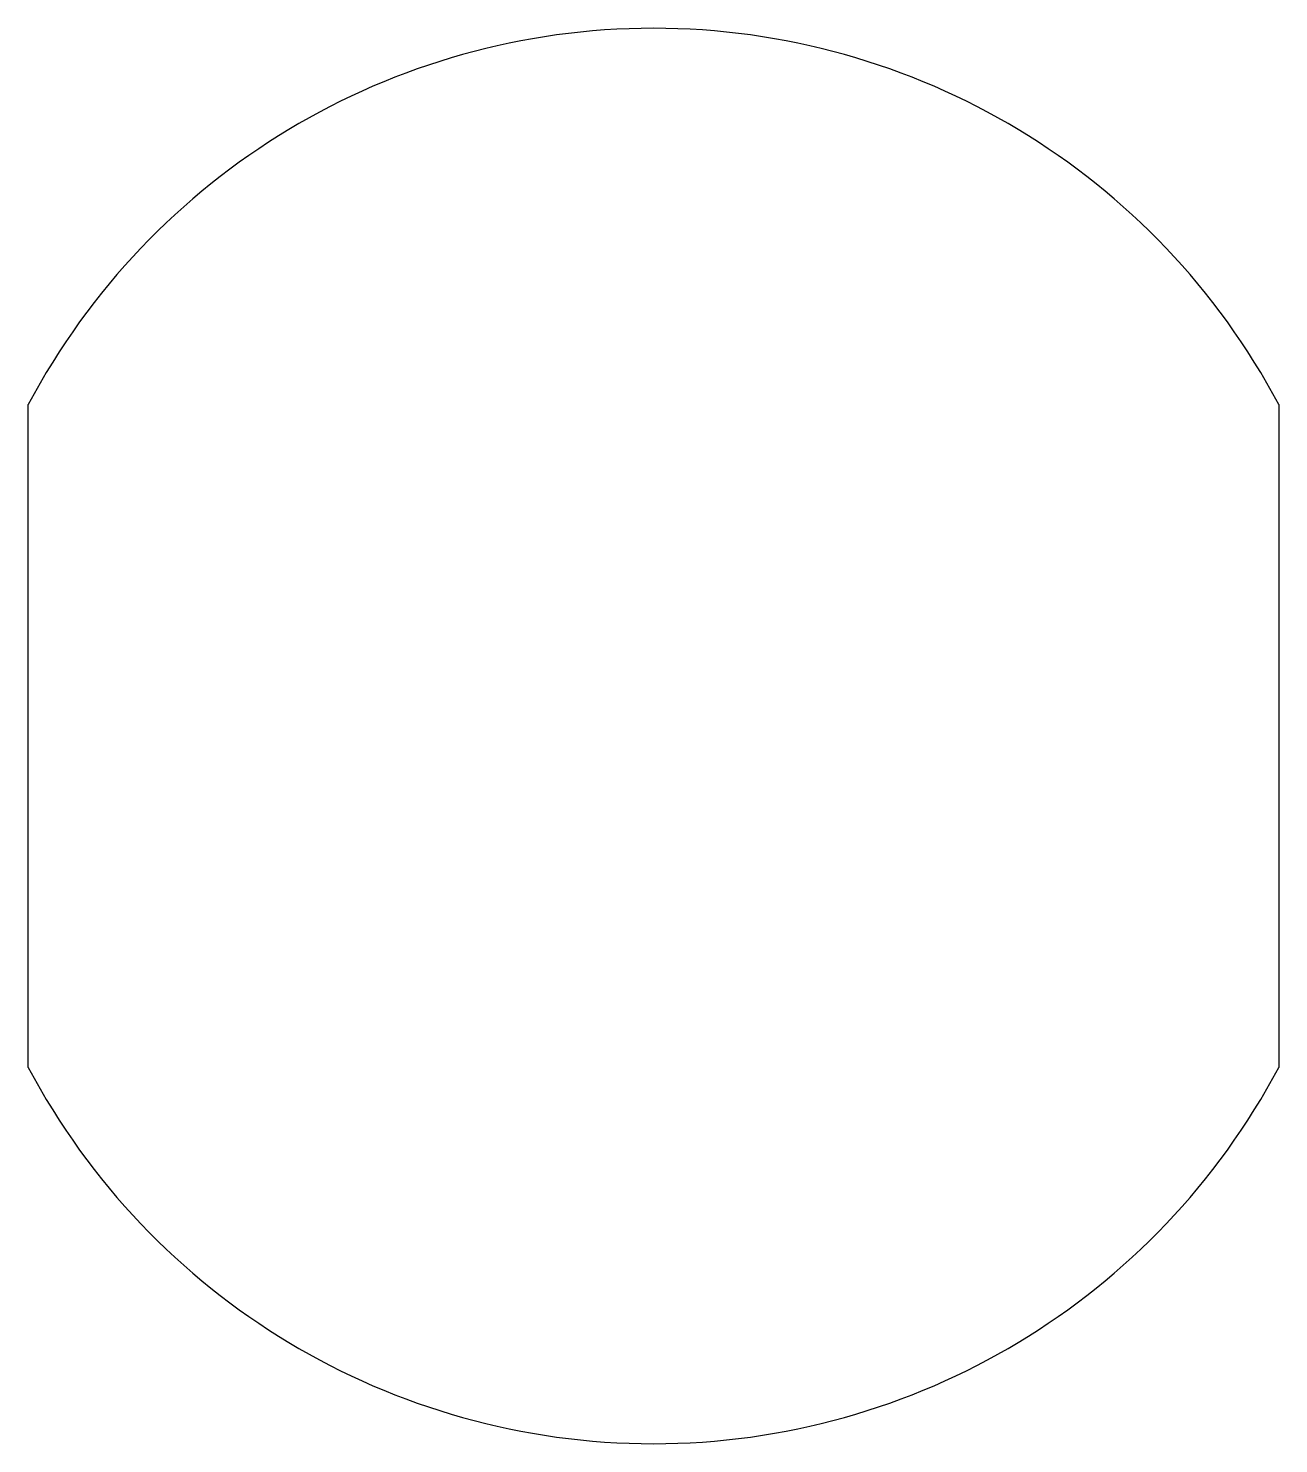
# Model space of a CAD drawing. Header units: millimetres. Extents: x -6.8 to 6.8, y -7.7 to 7.7.
import ezdxf

# ---------------------------------------------------------------- set-up
doc = ezdxf.new("R2010")
doc.units = ezdxf.units.MM

msp = doc.modelspace()

# ---------------------------------------------------------------- linework, layer by layer
for p, q in [((-6.825, -3.619), (-6.825, 3.619)), ((6.825, 3.619), (6.825, -3.619))]:
    msp.add_line(p, q)
for start, end in [(27.9331, 152.0669), (207.9331, 332.0669)]:
    msp.add_arc((0, 0), 7.725, start, end)

doc.saveas('drawing.dxf')
